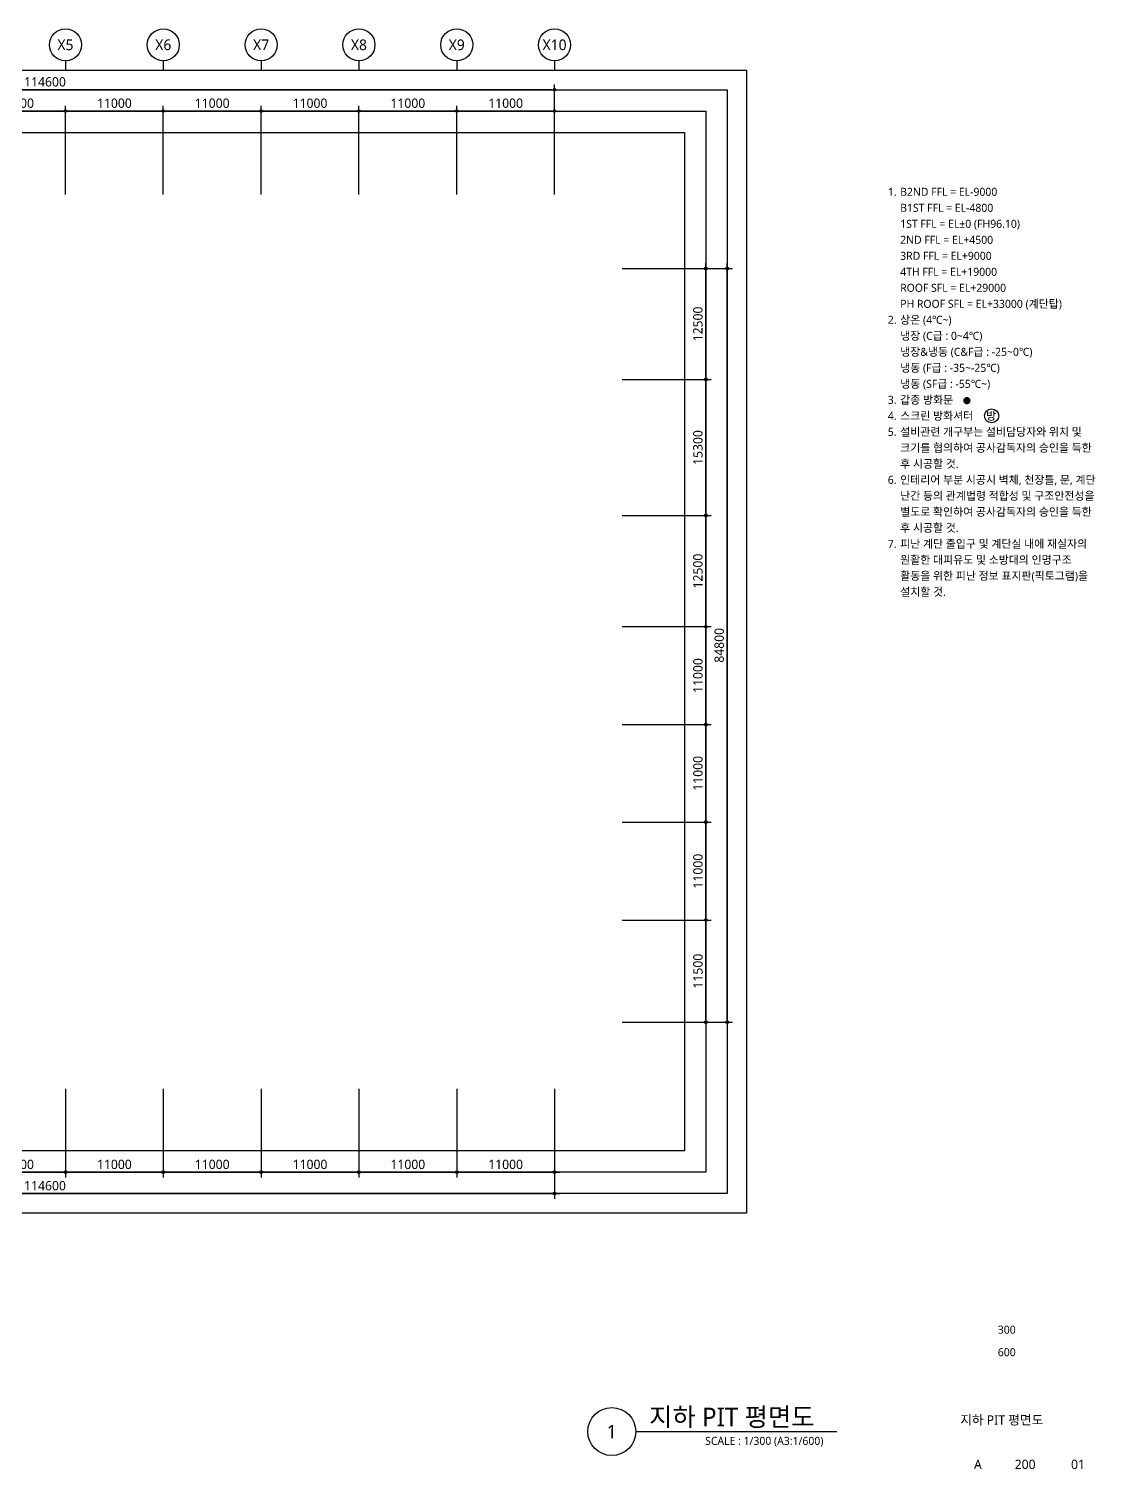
# Model space of a CAD drawing. Header units: millimetres. Extents: x -867282 to 190005487, y -1022614 to 455456909.
# Drawn here: x 123259 to 243178, y 7641 to 169666 of the extents above; entities that cross this region are included whole.
import ezdxf
from ezdxf.enums import TextEntityAlignment as Align

# ---------------------------------------------------------------- set-up
doc = ezdxf.new("R2010")
doc.units = ezdxf.units.MM
doc.header["$LTSCALE"] = 400
doc.header["$MEASUREMENT"] = 0
doc.header["$PDSIZE"] = -10
doc.layers.get('0').update_dxf_attribs({"linetype": 'CONTINUOUS'})
doc.layers.get('Defpoints').update_dxf_attribs({"color": 153, "linetype": 'CONTINUOUS'})
for name, color, linetype in [('A-ANNO-GRA1', 7, 'CONTINUOUS'), ('A-ANNO-NOTE', 7, 'CONTINUOUS'), ('A-ANNO-TEXT1', 7, 'CONTINUOUS'), ('A-ANNO-TITL', 7, 'CONTINUOUS'), ('A-FLOR-MARK-ARCH', 1, 'CONTINUOUS'), ('A-ST-AXIS-BUB', 7, 'CONTINUOUS'), ('A-ST-AXIS-DIM', 7, 'CONTINUOUS'), ('AA-XXXX-TXT1', 2, 'CONTINUOUS')]:
    doc.layers.add(name, color=color, linetype=linetype)
doc.layers.add('Defpoint', color=161, linetype='CONTINUOUS', plot=False)
doc.styles.add('SH_대대리576', font='malgun.ttf')
doc.dimstyles.new('SHP 600', dxfattribs={"dimscale": 300, "dimtxt": 3.5, "dimasz": 1, "dimexe": 2, "dimexo": 2, "dimgap": 1, "dimtad": 1, "dimdec": 0, "dimzin": 0, "dimdsep": 46, "dimtxsty": 'SH_대대리576', "dimblk": 'DIMDOT', "dimcen": 0.09, "dimclrt": 3, "dimadec": 0, "dimazin": 1, "dimtfac": 1, "dimtdec": 0, "dimtix": 1, "dimtmove": 2, "dimatfit": 0, "dimldrblk": 'DIMDOT', "dimfxl": 1, "dimtolj": 1, "dimtzin": 0, "dimarcsym": 0})

# ---------------------------------------------------------------- blocks, each defined once
blk = doc.blocks.new('DIMDOT')
at = {"color": 0}
blk.add_line((-2, 0), (2, 0), dxfattribs=at)
for radius in [0.5, 0.25]:
    blk.add_circle((0, 0), radius, dxfattribs=at)
blk = doc.blocks.new('*D357')
at = {"layer": 'A-ST-AXIS-DIM', "color": 0, "lineweight": -2, "transparency": 16777216}
for p, q in [((67782, 151016), (67782, 163416)), ((182082, 162816), (68082, 162816)), ((182382, 151016), (182382, 163416))]:
    blk.add_line(p, q, dxfattribs=at)
at = {"layer": 'Defpoints', "color": 0, "transparency": 16777216}
for p in [(67782, 162816), (67782, 150416), (182382, 150416)]:
    blk.add_point(p, dxfattribs=at)
at = {"layer": 'A-ST-AXIS-DIM', "color": 0, "linetype": 'ByBlock', "lineweight": -2, "transparency": 16777216, "xscale": 300, "yscale": 300, "zscale": 300, "rotation": 180}
blk.add_blockref('DIMDOT', (67782, 162816), dxfattribs=at)
at = {"layer": 'A-ST-AXIS-DIM', "color": 0, "linetype": 'ByBlock', "lineweight": -2, "transparency": 16777216, "xscale": 300, "yscale": 300, "zscale": 300}
blk.add_blockref('DIMDOT', (182382, 162816), dxfattribs=at)
at = {"layer": 'A-ST-AXIS-DIM', "color": 3, "transparency": 16777216, "insert": (125082, 163696), "char_height": 1050, "attachment_point": 5, "style": 'SH_대대리576'}
blk.add_mtext('\\A1;114600', dxfattribs=at)
blk = doc.blocks.new('*D361')
at = {"layer": 'A-ST-AXIS-DIM', "color": 0, "lineweight": -2, "transparency": 16777216}
for p, q in [((116382, 151016), (116382, 161016)), ((127082, 160416), (116682, 160416)), ((127382, 151016), (127382, 161016))]:
    blk.add_line(p, q, dxfattribs=at)
at = {"layer": 'Defpoints', "color": 0, "transparency": 16777216}
for p in [(116382, 160416), (116382, 150416), (127382, 150416)]:
    blk.add_point(p, dxfattribs=at)
at = {"layer": 'A-ST-AXIS-DIM', "color": 0, "linetype": 'ByBlock', "lineweight": -2, "transparency": 16777216, "xscale": 300, "yscale": 300, "zscale": 300, "rotation": 180}
blk.add_blockref('DIMDOT', (116382, 160416), dxfattribs=at)
at = {"layer": 'A-ST-AXIS-DIM', "color": 0, "linetype": 'ByBlock', "lineweight": -2, "transparency": 16777216, "xscale": 300, "yscale": 300, "zscale": 300}
blk.add_blockref('DIMDOT', (127382, 160416), dxfattribs=at)
at = {"layer": 'A-ST-AXIS-DIM', "color": 3, "transparency": 16777216, "insert": (121882, 161292), "char_height": 1050, "attachment_point": 5, "style": 'SH_대대리576'}
blk.add_mtext('\\A1;11000', dxfattribs=at)
blk = doc.blocks.new('*D362')
at = {"layer": 'A-ST-AXIS-DIM', "color": 0, "lineweight": -2, "transparency": 16777216}
for p, q in [((127382, 151016), (127382, 161016)), ((138082, 160416), (127682, 160416)), ((138382, 151016), (138382, 161016))]:
    blk.add_line(p, q, dxfattribs=at)
at = {"layer": 'Defpoints', "color": 0, "transparency": 16777216}
for p in [(127382, 160416), (127382, 150416), (138382, 150416)]:
    blk.add_point(p, dxfattribs=at)
at = {"layer": 'A-ST-AXIS-DIM', "color": 0, "linetype": 'ByBlock', "lineweight": -2, "transparency": 16777216, "xscale": 300, "yscale": 300, "zscale": 300, "rotation": 180}
blk.add_blockref('DIMDOT', (127382, 160416), dxfattribs=at)
at = {"layer": 'A-ST-AXIS-DIM', "color": 0, "linetype": 'ByBlock', "lineweight": -2, "transparency": 16777216, "xscale": 300, "yscale": 300, "zscale": 300}
blk.add_blockref('DIMDOT', (138382, 160416), dxfattribs=at)
at = {"layer": 'A-ST-AXIS-DIM', "color": 3, "transparency": 16777216, "insert": (132882, 161292), "char_height": 1050, "attachment_point": 5, "style": 'SH_대대리576'}
blk.add_mtext('\\A1;11000', dxfattribs=at)
blk = doc.blocks.new('*D363')
at = {"layer": 'A-ST-AXIS-DIM', "color": 0, "lineweight": -2, "transparency": 16777216}
for p, q in [((138382, 151016), (138382, 161016)), ((149082, 160416), (138682, 160416)), ((149382, 151016), (149382, 161016))]:
    blk.add_line(p, q, dxfattribs=at)
at = {"layer": 'Defpoints', "color": 0, "transparency": 16777216}
for p in [(138382, 160416), (138382, 150416), (149382, 150416)]:
    blk.add_point(p, dxfattribs=at)
at = {"layer": 'A-ST-AXIS-DIM', "color": 0, "linetype": 'ByBlock', "lineweight": -2, "transparency": 16777216, "xscale": 300, "yscale": 300, "zscale": 300, "rotation": 180}
blk.add_blockref('DIMDOT', (138382, 160416), dxfattribs=at)
at = {"layer": 'A-ST-AXIS-DIM', "color": 0, "linetype": 'ByBlock', "lineweight": -2, "transparency": 16777216, "xscale": 300, "yscale": 300, "zscale": 300}
blk.add_blockref('DIMDOT', (149382, 160416), dxfattribs=at)
at = {"layer": 'A-ST-AXIS-DIM', "color": 3, "transparency": 16777216, "insert": (143882, 161292), "char_height": 1050, "attachment_point": 5, "style": 'SH_대대리576'}
blk.add_mtext('\\A1;11000', dxfattribs=at)
blk = doc.blocks.new('*D364')
at = {"layer": 'A-ST-AXIS-DIM', "color": 0, "lineweight": -2, "transparency": 16777216}
for p, q in [((149382, 151016), (149382, 161016)), ((160082, 160416), (149682, 160416)), ((160382, 151016), (160382, 161016))]:
    blk.add_line(p, q, dxfattribs=at)
at = {"layer": 'Defpoints', "color": 0, "transparency": 16777216}
for p in [(149382, 160416), (149382, 150416), (160382, 150416)]:
    blk.add_point(p, dxfattribs=at)
at = {"layer": 'A-ST-AXIS-DIM', "color": 0, "linetype": 'ByBlock', "lineweight": -2, "transparency": 16777216, "xscale": 300, "yscale": 300, "zscale": 300, "rotation": 180}
blk.add_blockref('DIMDOT', (149382, 160416), dxfattribs=at)
at = {"layer": 'A-ST-AXIS-DIM', "color": 0, "linetype": 'ByBlock', "lineweight": -2, "transparency": 16777216, "xscale": 300, "yscale": 300, "zscale": 300}
blk.add_blockref('DIMDOT', (160382, 160416), dxfattribs=at)
at = {"layer": 'A-ST-AXIS-DIM', "color": 3, "transparency": 16777216, "insert": (154882, 161292), "char_height": 1050, "attachment_point": 5, "style": 'SH_대대리576'}
blk.add_mtext('\\A1;11000', dxfattribs=at)
blk = doc.blocks.new('*D365')
at = {"layer": 'A-ST-AXIS-DIM', "color": 0, "lineweight": -2, "transparency": 16777216}
for p, q in [((160382, 151016), (160382, 161016)), ((171082, 160416), (160682, 160416)), ((171382, 151016), (171382, 161016))]:
    blk.add_line(p, q, dxfattribs=at)
at = {"layer": 'Defpoints', "color": 0, "transparency": 16777216}
for p in [(160382, 160416), (160382, 150416), (171382, 150416)]:
    blk.add_point(p, dxfattribs=at)
at = {"layer": 'A-ST-AXIS-DIM', "color": 0, "linetype": 'ByBlock', "lineweight": -2, "transparency": 16777216, "xscale": 300, "yscale": 300, "zscale": 300, "rotation": 180}
blk.add_blockref('DIMDOT', (160382, 160416), dxfattribs=at)
at = {"layer": 'A-ST-AXIS-DIM', "color": 0, "linetype": 'ByBlock', "lineweight": -2, "transparency": 16777216, "xscale": 300, "yscale": 300, "zscale": 300}
blk.add_blockref('DIMDOT', (171382, 160416), dxfattribs=at)
at = {"layer": 'A-ST-AXIS-DIM', "color": 3, "transparency": 16777216, "insert": (165882, 161292), "char_height": 1050, "attachment_point": 5, "style": 'SH_대대리576'}
blk.add_mtext('\\A1;11000', dxfattribs=at)
blk = doc.blocks.new('*D366')
at = {"layer": 'A-ST-AXIS-DIM', "color": 0, "lineweight": -2, "transparency": 16777216}
for p, q in [((171382, 151016), (171382, 161016)), ((182082, 160416), (171682, 160416)), ((182382, 151016), (182382, 161016))]:
    blk.add_line(p, q, dxfattribs=at)
at = {"layer": 'Defpoints', "color": 0, "transparency": 16777216}
for p in [(171382, 160416), (171382, 150416), (182382, 150416)]:
    blk.add_point(p, dxfattribs=at)
at = {"layer": 'A-ST-AXIS-DIM', "color": 0, "linetype": 'ByBlock', "lineweight": -2, "transparency": 16777216, "xscale": 300, "yscale": 300, "zscale": 300, "rotation": 180}
blk.add_blockref('DIMDOT', (171382, 160416), dxfattribs=at)
at = {"layer": 'A-ST-AXIS-DIM', "color": 0, "linetype": 'ByBlock', "lineweight": -2, "transparency": 16777216, "xscale": 300, "yscale": 300, "zscale": 300}
blk.add_blockref('DIMDOT', (182382, 160416), dxfattribs=at)
at = {"layer": 'A-ST-AXIS-DIM', "color": 3, "transparency": 16777216, "insert": (176882, 161292), "char_height": 1050, "attachment_point": 5, "style": 'SH_대대리576'}
blk.add_mtext('\\A1;11000', dxfattribs=at)
blk = doc.blocks.new('A-ST-AXIS-BUB-1')
at = {"layer": 'A-ST-AXIS-BUB'}
blk.add_line((0, 350), (0, 0), dxfattribs=at)
blk.add_circle((0, 950), 600, dxfattribs=at)
blk = doc.blocks.new('*D368')
at = {"layer": 'A-ST-AXIS-DIM', "color": 0, "lineweight": -2, "transparency": 16777216}
for p, q in [((189982, 142716), (199982, 142716)), ((199382, 130516), (199382, 142416)), ((189982, 130216), (199982, 130216))]:
    blk.add_line(p, q, dxfattribs=at)
at = {"layer": 'Defpoints', "color": 0, "transparency": 16777216}
for p in [(189382, 142716), (199382, 142716), (189382, 130216)]:
    blk.add_point(p, dxfattribs=at)
at = {"layer": 'A-ST-AXIS-DIM', "color": 0, "linetype": 'ByBlock', "lineweight": -2, "transparency": 16777216, "xscale": 300, "yscale": 300, "zscale": 300}
for p, rotation in [((199382, 142716), 90), ((199382, 130216), 270)]:
    blk.add_blockref('DIMDOT', p, dxfattribs=dict(at, rotation=rotation))
at = {"layer": 'A-ST-AXIS-DIM', "color": 3, "transparency": 16777216, "insert": (198503, 136466), "char_height": 1050, "attachment_point": 5, "rotation": 90, "style": 'SH_대대리576'}
blk.add_mtext('\\A1;12500', dxfattribs=at)
blk = doc.blocks.new('*D369')
at = {"layer": 'A-ST-AXIS-DIM', "color": 0, "lineweight": -2, "transparency": 16777216}
for p, q in [((189982, 130216), (199982, 130216)), ((199382, 115216), (199382, 129916)), ((189982, 114916), (199982, 114916))]:
    blk.add_line(p, q, dxfattribs=at)
at = {"layer": 'Defpoints', "color": 0, "transparency": 16777216}
for p in [(189382, 130216), (199382, 130216), (189382, 114916)]:
    blk.add_point(p, dxfattribs=at)
at = {"layer": 'A-ST-AXIS-DIM', "color": 0, "linetype": 'ByBlock', "lineweight": -2, "transparency": 16777216, "xscale": 300, "yscale": 300, "zscale": 300}
for p, rotation in [((199382, 130216), 90), ((199382, 114916), 270)]:
    blk.add_blockref('DIMDOT', p, dxfattribs=dict(at, rotation=rotation))
at = {"layer": 'A-ST-AXIS-DIM', "color": 3, "transparency": 16777216, "insert": (198502, 122566), "char_height": 1050, "attachment_point": 5, "rotation": 90, "style": 'SH_대대리576'}
blk.add_mtext('\\A1;15300', dxfattribs=at)
blk = doc.blocks.new('*D370')
at = {"layer": 'A-ST-AXIS-DIM', "color": 0, "lineweight": -2, "transparency": 16777216}
for p, q in [((189982, 114916), (199982, 114916)), ((199382, 102716), (199382, 114616)), ((189982, 102416), (199982, 102416))]:
    blk.add_line(p, q, dxfattribs=at)
at = {"layer": 'Defpoints', "color": 0, "transparency": 16777216}
for p in [(189382, 114916), (199382, 114916), (189382, 102416)]:
    blk.add_point(p, dxfattribs=at)
at = {"layer": 'A-ST-AXIS-DIM', "color": 0, "linetype": 'ByBlock', "lineweight": -2, "transparency": 16777216, "xscale": 300, "yscale": 300, "zscale": 300}
for p, rotation in [((199382, 114916), 90), ((199382, 102416), 270)]:
    blk.add_blockref('DIMDOT', p, dxfattribs=dict(at, rotation=rotation))
at = {"layer": 'A-ST-AXIS-DIM', "color": 3, "transparency": 16777216, "insert": (198503, 108666), "char_height": 1050, "attachment_point": 5, "rotation": 90, "style": 'SH_대대리576'}
blk.add_mtext('\\A1;12500', dxfattribs=at)
blk = doc.blocks.new('*D371')
at = {"layer": 'A-ST-AXIS-DIM', "color": 0, "lineweight": -2, "transparency": 16777216}
for p, q in [((189982, 102416), (199982, 102416)), ((199382, 91716), (199382, 102116)), ((189982, 91416), (199982, 91416))]:
    blk.add_line(p, q, dxfattribs=at)
at = {"layer": 'Defpoints', "color": 0, "transparency": 16777216}
for p in [(189382, 102416), (199382, 102416), (189382, 91416)]:
    blk.add_point(p, dxfattribs=at)
at = {"layer": 'A-ST-AXIS-DIM', "color": 0, "linetype": 'ByBlock', "lineweight": -2, "transparency": 16777216, "xscale": 300, "yscale": 300, "zscale": 300}
for p, rotation in [((199382, 102416), 90), ((199382, 91416), 270)]:
    blk.add_blockref('DIMDOT', p, dxfattribs=dict(at, rotation=rotation))
at = {"layer": 'A-ST-AXIS-DIM', "color": 3, "transparency": 16777216, "insert": (198506, 96916), "char_height": 1050, "attachment_point": 5, "rotation": 90, "style": 'SH_대대리576'}
blk.add_mtext('\\A1;11000', dxfattribs=at)
blk = doc.blocks.new('*D372')
at = {"layer": 'A-ST-AXIS-DIM', "color": 0, "lineweight": -2, "transparency": 16777216}
for p, q in [((189982, 91416), (199982, 91416)), ((199382, 80716), (199382, 91116)), ((189982, 80416), (199982, 80416))]:
    blk.add_line(p, q, dxfattribs=at)
at = {"layer": 'Defpoints', "color": 0, "transparency": 16777216}
for p in [(189382, 91416), (199382, 91416), (189382, 80416)]:
    blk.add_point(p, dxfattribs=at)
at = {"layer": 'A-ST-AXIS-DIM', "color": 0, "linetype": 'ByBlock', "lineweight": -2, "transparency": 16777216, "xscale": 300, "yscale": 300, "zscale": 300}
for p, rotation in [((199382, 91416), 90), ((199382, 80416), 270)]:
    blk.add_blockref('DIMDOT', p, dxfattribs=dict(at, rotation=rotation))
at = {"layer": 'A-ST-AXIS-DIM', "color": 3, "transparency": 16777216, "insert": (198506, 85916), "char_height": 1050, "attachment_point": 5, "rotation": 90, "style": 'SH_대대리576'}
blk.add_mtext('\\A1;11000', dxfattribs=at)
blk = doc.blocks.new('*D373')
at = {"layer": 'A-ST-AXIS-DIM', "color": 0, "lineweight": -2, "transparency": 16777216}
for p, q in [((189982, 80416), (199982, 80416)), ((199382, 69716), (199382, 80116)), ((189982, 69416), (199982, 69416))]:
    blk.add_line(p, q, dxfattribs=at)
at = {"layer": 'Defpoints', "color": 0, "transparency": 16777216}
for p in [(189382, 80416), (199382, 80416), (189382, 69416)]:
    blk.add_point(p, dxfattribs=at)
at = {"layer": 'A-ST-AXIS-DIM', "color": 0, "linetype": 'ByBlock', "lineweight": -2, "transparency": 16777216, "xscale": 300, "yscale": 300, "zscale": 300}
for p, rotation in [((199382, 80416), 90), ((199382, 69416), 270)]:
    blk.add_blockref('DIMDOT', p, dxfattribs=dict(at, rotation=rotation))
at = {"layer": 'A-ST-AXIS-DIM', "color": 3, "transparency": 16777216, "insert": (198506, 74916), "char_height": 1050, "attachment_point": 5, "rotation": 90, "style": 'SH_대대리576'}
blk.add_mtext('\\A1;11000', dxfattribs=at)
blk = doc.blocks.new('*D374')
at = {"layer": 'A-ST-AXIS-DIM', "color": 0, "lineweight": -2, "transparency": 16777216}
for p, q in [((189982, 69416), (199982, 69416)), ((199382, 58216), (199382, 69116)), ((189982, 57916), (199982, 57916))]:
    blk.add_line(p, q, dxfattribs=at)
at = {"layer": 'Defpoints', "color": 0, "transparency": 16777216}
for p in [(189382, 69416), (199382, 69416), (189382, 57916)]:
    blk.add_point(p, dxfattribs=at)
at = {"layer": 'A-ST-AXIS-DIM', "color": 0, "linetype": 'ByBlock', "lineweight": -2, "transparency": 16777216, "xscale": 300, "yscale": 300, "zscale": 300}
for p, rotation in [((199382, 69416), 90), ((199382, 57916), 270)]:
    blk.add_blockref('DIMDOT', p, dxfattribs=dict(at, rotation=rotation))
at = {"layer": 'A-ST-AXIS-DIM', "color": 3, "transparency": 16777216, "insert": (198505, 63666), "char_height": 1050, "attachment_point": 5, "rotation": 90, "style": 'SH_대대리576'}
blk.add_mtext('\\A1;11500', dxfattribs=at)
blk = doc.blocks.new('*D375')
at = {"layer": 'A-ST-AXIS-DIM', "color": 0, "lineweight": -2, "transparency": 16777216}
for p, q in [((189982, 142716), (202382, 142716)), ((201782, 58216), (201782, 142416)), ((189982, 57916), (202382, 57916))]:
    blk.add_line(p, q, dxfattribs=at)
at = {"layer": 'Defpoints', "color": 0, "transparency": 16777216}
for p in [(189382, 142716), (201782, 142716), (189382, 57916)]:
    blk.add_point(p, dxfattribs=at)
at = {"layer": 'A-ST-AXIS-DIM', "color": 0, "linetype": 'ByBlock', "lineweight": -2, "transparency": 16777216, "xscale": 300, "yscale": 300, "zscale": 300}
for p, rotation in [((201782, 142716), 90), ((201782, 57916), 270)]:
    blk.add_blockref('DIMDOT', p, dxfattribs=dict(at, rotation=rotation))
at = {"layer": 'A-ST-AXIS-DIM', "color": 3, "transparency": 16777216, "insert": (200902, 100316), "char_height": 1050, "attachment_point": 5, "rotation": 90, "style": 'SH_대대리576'}
blk.add_mtext('\\A1;84800', dxfattribs=at)
blk = doc.blocks.new('*D380')
at = {"layer": 'A-ST-AXIS-DIM', "color": 0, "lineweight": -2, "transparency": 16777216}
for p, q in [((116382, 50445), (116382, 40445)), ((127382, 50445), (127382, 40445)), ((116682, 41045), (127082, 41045))]:
    blk.add_line(p, q, dxfattribs=at)
at = {"layer": 'Defpoints', "color": 0, "transparency": 16777216}
for p in [(116382, 51045), (127382, 51045), (127382, 41045)]:
    blk.add_point(p, dxfattribs=at)
at = {"layer": 'A-ST-AXIS-DIM', "color": 0, "linetype": 'ByBlock', "lineweight": -2, "transparency": 16777216, "xscale": 300, "yscale": 300, "zscale": 300, "rotation": 180}
blk.add_blockref('DIMDOT', (116382, 41045), dxfattribs=at)
at = {"layer": 'A-ST-AXIS-DIM', "color": 0, "linetype": 'ByBlock', "lineweight": -2, "transparency": 16777216, "xscale": 300, "yscale": 300, "zscale": 300}
blk.add_blockref('DIMDOT', (127382, 41045), dxfattribs=at)
at = {"layer": 'A-ST-AXIS-DIM', "color": 3, "transparency": 16777216, "insert": (121882, 41921), "char_height": 1050, "attachment_point": 5, "style": 'SH_대대리576'}
blk.add_mtext('\\A1;11000', dxfattribs=at)
blk = doc.blocks.new('*D381')
at = {"layer": 'A-ST-AXIS-DIM', "color": 0, "lineweight": -2, "transparency": 16777216}
for p, q in [((127382, 50445), (127382, 40445)), ((138382, 50445), (138382, 40445)), ((127682, 41045), (138082, 41045))]:
    blk.add_line(p, q, dxfattribs=at)
at = {"layer": 'Defpoints', "color": 0, "transparency": 16777216}
for p in [(127382, 51045), (138382, 51045), (138382, 41045)]:
    blk.add_point(p, dxfattribs=at)
at = {"layer": 'A-ST-AXIS-DIM', "color": 0, "linetype": 'ByBlock', "lineweight": -2, "transparency": 16777216, "xscale": 300, "yscale": 300, "zscale": 300, "rotation": 180}
blk.add_blockref('DIMDOT', (127382, 41045), dxfattribs=at)
at = {"layer": 'A-ST-AXIS-DIM', "color": 0, "linetype": 'ByBlock', "lineweight": -2, "transparency": 16777216, "xscale": 300, "yscale": 300, "zscale": 300}
blk.add_blockref('DIMDOT', (138382, 41045), dxfattribs=at)
at = {"layer": 'A-ST-AXIS-DIM', "color": 3, "transparency": 16777216, "insert": (132882, 41921), "char_height": 1050, "attachment_point": 5, "style": 'SH_대대리576'}
blk.add_mtext('\\A1;11000', dxfattribs=at)
blk = doc.blocks.new('*D382')
at = {"layer": 'A-ST-AXIS-DIM', "color": 0, "lineweight": -2, "transparency": 16777216}
for p, q in [((138382, 50445), (138382, 40445)), ((149382, 50445), (149382, 40445)), ((138682, 41045), (149082, 41045))]:
    blk.add_line(p, q, dxfattribs=at)
at = {"layer": 'Defpoints', "color": 0, "transparency": 16777216}
for p in [(138382, 51045), (149382, 51045), (149382, 41045)]:
    blk.add_point(p, dxfattribs=at)
at = {"layer": 'A-ST-AXIS-DIM', "color": 0, "linetype": 'ByBlock', "lineweight": -2, "transparency": 16777216, "xscale": 300, "yscale": 300, "zscale": 300, "rotation": 180}
blk.add_blockref('DIMDOT', (138382, 41045), dxfattribs=at)
at = {"layer": 'A-ST-AXIS-DIM', "color": 0, "linetype": 'ByBlock', "lineweight": -2, "transparency": 16777216, "xscale": 300, "yscale": 300, "zscale": 300}
blk.add_blockref('DIMDOT', (149382, 41045), dxfattribs=at)
at = {"layer": 'A-ST-AXIS-DIM', "color": 3, "transparency": 16777216, "insert": (143882, 41921), "char_height": 1050, "attachment_point": 5, "style": 'SH_대대리576'}
blk.add_mtext('\\A1;11000', dxfattribs=at)
blk = doc.blocks.new('*D383')
at = {"layer": 'A-ST-AXIS-DIM', "color": 0, "lineweight": -2, "transparency": 16777216}
for p, q in [((149382, 50445), (149382, 40445)), ((160382, 50445), (160382, 40445)), ((149682, 41045), (160082, 41045))]:
    blk.add_line(p, q, dxfattribs=at)
at = {"layer": 'Defpoints', "color": 0, "transparency": 16777216}
for p in [(149382, 51045), (160382, 51045), (160382, 41045)]:
    blk.add_point(p, dxfattribs=at)
at = {"layer": 'A-ST-AXIS-DIM', "color": 0, "linetype": 'ByBlock', "lineweight": -2, "transparency": 16777216, "xscale": 300, "yscale": 300, "zscale": 300, "rotation": 180}
blk.add_blockref('DIMDOT', (149382, 41045), dxfattribs=at)
at = {"layer": 'A-ST-AXIS-DIM', "color": 0, "linetype": 'ByBlock', "lineweight": -2, "transparency": 16777216, "xscale": 300, "yscale": 300, "zscale": 300}
blk.add_blockref('DIMDOT', (160382, 41045), dxfattribs=at)
at = {"layer": 'A-ST-AXIS-DIM', "color": 3, "transparency": 16777216, "insert": (154882, 41921), "char_height": 1050, "attachment_point": 5, "style": 'SH_대대리576'}
blk.add_mtext('\\A1;11000', dxfattribs=at)
blk = doc.blocks.new('*D384')
at = {"layer": 'A-ST-AXIS-DIM', "color": 0, "lineweight": -2, "transparency": 16777216}
for p, q in [((160382, 50445), (160382, 40445)), ((171382, 50445), (171382, 40445)), ((160682, 41045), (171082, 41045))]:
    blk.add_line(p, q, dxfattribs=at)
at = {"layer": 'Defpoints', "color": 0, "transparency": 16777216}
for p in [(160382, 51045), (171382, 51045), (171382, 41045)]:
    blk.add_point(p, dxfattribs=at)
at = {"layer": 'A-ST-AXIS-DIM', "color": 0, "linetype": 'ByBlock', "lineweight": -2, "transparency": 16777216, "xscale": 300, "yscale": 300, "zscale": 300, "rotation": 180}
blk.add_blockref('DIMDOT', (160382, 41045), dxfattribs=at)
at = {"layer": 'A-ST-AXIS-DIM', "color": 0, "linetype": 'ByBlock', "lineweight": -2, "transparency": 16777216, "xscale": 300, "yscale": 300, "zscale": 300}
blk.add_blockref('DIMDOT', (171382, 41045), dxfattribs=at)
at = {"layer": 'A-ST-AXIS-DIM', "color": 3, "transparency": 16777216, "insert": (165882, 41921), "char_height": 1050, "attachment_point": 5, "style": 'SH_대대리576'}
blk.add_mtext('\\A1;11000', dxfattribs=at)
blk = doc.blocks.new('*D385')
at = {"layer": 'A-ST-AXIS-DIM', "color": 0, "lineweight": -2, "transparency": 16777216}
for p, q in [((171382, 50445), (171382, 40445)), ((182382, 50445), (182382, 40445)), ((171682, 41045), (182082, 41045))]:
    blk.add_line(p, q, dxfattribs=at)
at = {"layer": 'Defpoints', "color": 0, "transparency": 16777216}
for p in [(171382, 51045), (182382, 51045), (182382, 41045)]:
    blk.add_point(p, dxfattribs=at)
at = {"layer": 'A-ST-AXIS-DIM', "color": 0, "linetype": 'ByBlock', "lineweight": -2, "transparency": 16777216, "xscale": 300, "yscale": 300, "zscale": 300, "rotation": 180}
blk.add_blockref('DIMDOT', (171382, 41045), dxfattribs=at)
at = {"layer": 'A-ST-AXIS-DIM', "color": 0, "linetype": 'ByBlock', "lineweight": -2, "transparency": 16777216, "xscale": 300, "yscale": 300, "zscale": 300}
blk.add_blockref('DIMDOT', (182382, 41045), dxfattribs=at)
at = {"layer": 'A-ST-AXIS-DIM', "color": 3, "transparency": 16777216, "insert": (176882, 41921), "char_height": 1050, "attachment_point": 5, "style": 'SH_대대리576'}
blk.add_mtext('\\A1;11000', dxfattribs=at)
blk = doc.blocks.new('*D386')
at = {"layer": 'A-ST-AXIS-DIM', "color": 0, "lineweight": -2, "transparency": 16777216}
for p, q in [((67782, 50445), (67782, 38045)), ((182382, 50445), (182382, 38045)), ((68082, 38645), (182082, 38645))]:
    blk.add_line(p, q, dxfattribs=at)
at = {"layer": 'Defpoints', "color": 0, "transparency": 16777216}
for p in [(67782, 51045), (182382, 51045), (182382, 38645)]:
    blk.add_point(p, dxfattribs=at)
at = {"layer": 'A-ST-AXIS-DIM', "color": 0, "linetype": 'ByBlock', "lineweight": -2, "transparency": 16777216, "xscale": 300, "yscale": 300, "zscale": 300, "rotation": 180}
blk.add_blockref('DIMDOT', (67782, 38645), dxfattribs=at)
at = {"layer": 'A-ST-AXIS-DIM', "color": 0, "linetype": 'ByBlock', "lineweight": -2, "transparency": 16777216, "xscale": 300, "yscale": 300, "zscale": 300}
blk.add_blockref('DIMDOT', (182382, 38645), dxfattribs=at)
at = {"layer": 'A-ST-AXIS-DIM', "color": 3, "transparency": 16777216, "insert": (125082, 39524), "char_height": 1050, "attachment_point": 5, "style": 'SH_대대리576'}
blk.add_mtext('\\A1;114600', dxfattribs=at)
blk = doc.blocks.new('*U390')
at = {"layer": 'A-ANNO-TITL'}
blk.add_line((0, 0), (3767, 0), dxfattribs=at)
blk.add_circle((-450, 0), 450, dxfattribs=at)
at = {"layer": 'AA-XXXX-TXT1', "style": 'SH_대대리576'}
blk.add_attdef('DWG.TITLE', (250, 100), '', height=350, dxfattribs=at)
at = {"layer": 'AA-XXXX-TXT1', "color": 7, "style": 'SH_대대리576'}
blk.add_attdef('NO1', text='', height=300, dxfattribs=at).set_placement((-450, 0), align=Align.MIDDLE)
at = {"layer": 'AA-XXXX-TXT1', "style": 'SH_대대리576'}
blk.add_attdef('SCALE', text='', height=150, dxfattribs=at).set_placement((3517, -100), align=Align.TOP_RIGHT)
blk = doc.blocks.new('G$C3CD03619')
at = {"layer": 'A-ANNO-GRA1'}
blk.add_circle((11731, 792), 792, dxfattribs=at)
at = {"layer": 'A-FLOR-MARK-ARCH', "const_width": 408}
blk.add_lwpolyline([(8743, 2498, 1), (9152, 2498, 1)], format="xyb", close=True, dxfattribs=at)
at = {"layer": 'A-ANNO-NOTE', "style": 'SH_대대리576'}
blk.add_text('방', height=900, dxfattribs=at).set_placement((11108, 342))
at = {"layer": 'A-ANNO-TITL', "style": 'SH_대대리576'}
for s, p in [('1.', (547, 25992)), ('2.', (547, 11592)), ('3.', (547, 2592)), ('4.', (547, 792)), ('5.', (547, -1008)), ('6.', (547, -6408)), ('7.', (547, -13608))]:
    blk.add_text(s, height=900, dxfattribs=at).set_placement(p, align=Align.MIDDLE_CENTER)
for s, p in [('B2ND FFL = EL-9000', (1447, 25992)), ('B1ST FFL = EL-4800', (1447, 24192)), ('1ST FFL = EL%%p0 (FH96.10)', (1447, 22392)), ('2ND FFL = EL+4500', (1447, 20592)), ('3RD FFL = EL+9000', (1447, 18792)), ('4TH FFL = EL+19000', (1447, 16992)), ('ROOF SFL = EL+29000', (1447, 15192)), ('PH ROOF SFL = EL+33000 (계단탑)', (1447, 13392)), ('상온 (4℃~)', (1447, 11592)), ('냉장 (C급 : 0~4℃)', (1447, 9792)), ('냉장&냉동 (C&F급 : -25~0℃)', (1447, 7992)), ('냉동 (F급 : -35~-25℃)', (1447, 6192)), ('냉동 (SF급 : -55℃~)', (1447, 4392)), ('갑종 방화문', (1447, 2592)), ('스크린 방화셔터', (1447, 792)), ('설비관련 개구부는 설비담당자와 위치 및', (1447, -1008)), ('크기를 협의하여 공사감독자의 승인을 득한', (1447, -2808)), ('후 시공할 것.', (1447, -4608)), ('인테리어 부분 시공시 벽체, 천장틀, 문, 계단', (1447, -6408)), ('난간 등의 관계법령 적합성 및 구조안전성을', (1447, -8208)), ('별도로 확인하여 공사감독자의 승인을 득한', (1447, -10008)), ('후 시공할 것.', (1447, -11808)), ('피난 계단 출입구 및 계단실 내에 재실자의', (1447, -13608)), ('원활한 대피유도 및 소방대의 인명구조', (1447, -15408)), ('활동을 위한 피난 정보 표지판(픽토그램)을', (1447, -17208)), ('설치할 것.', (1447, -19008))]:
    blk.add_text(s, height=900, dxfattribs=at).set_placement(p, align=Align.MIDDLE_LEFT)

msp = doc.modelspace()

# ---------------------------------------------------------------- linework, layer by layer
at = {"layer": 'Defpoint'}
for points in [[(203981.8, 36444.9), (32781.8, 36444.9), (32781.8, 165016.3), (203981.8, 165016.3)], [(201781.8, 38644.9), (34981.8, 38644.9), (34981.8, 162816.3), (201781.8, 162816.3)], [(199381.8, 41044.9), (37381.8, 41044.9), (37381.8, 160416.3), (199381.8, 160416.3)], [(196981.8, 43444.9), (39781.8, 43444.9), (39781.8, 158016.3), (196981.8, 158016.3)]]:
    msp.add_lwpolyline(points, close=True, dxfattribs=at)

# ---------------------------------------------------------------- block references
msp.add_blockref('G$C3CD03619', (219802.4, 125338.9))
ref = msp.add_blockref('*U390', (191518.2, 11877.9), dxfattribs=dict(xscale=6, yscale=6, zscale=6))
ref.add_attrib('SCALE', 'SCALE : 1/300 (A3:1/600)', dxfattribs={"layer": 'A-ANNO-TITL', "height": 900, "style": 'SH_대대리576'}).set_placement((212618.4, 11277.9), align=Align.TOP_RIGHT)
ref.add_attrib('DWG.TITLE', '지하 PIT 평면도', (193018.2, 12477.9), dxfattribs={"layer": 'A-ANNO-TITL', "height": 2087.45, "style": 'SH_대대리576'})
ref.add_attrib('NO1', '1', dxfattribs={"layer": 'A-ANNO-TITL', "color": 7, "height": 1500, "style": 'SH_대대리576'}).set_placement((188818.2, 11877.9), align=Align.MIDDLE)
at = {"layer": 'A-ST-AXIS-BUB', "xscale": 3, "yscale": 3, "zscale": 3}
for p in [(127381.8, 165016.3), (138381.8, 165016.3), (149381.8, 165016.3), (160381.8, 165016.3), (171381.8, 165016.3), (182381.8, 165016.3)]:
    msp.add_blockref('A-ST-AXIS-BUB-1', p, dxfattribs=at)

# ---------------------------------------------------------------- texts
at = {"layer": 'A-ANNO-TEXT1', "style": 'SH_대대리576'}
for s, p in [('X5', (127381.8, 167866.3)), ('X6', (138381.8, 167866.3)), ('X7', (149381.8, 167866.3)), ('X8', (160381.8, 167866.3)), ('X9', (171381.8, 167866.3)), ('X10', (182381.8, 167866.3))]:
    msp.add_text(s, height=1200, dxfattribs=at).set_placement(p, align=Align.MIDDLE_CENTER)
at = {"layer": 'A-ANNO-TITL', "style": 'SH_대대리576'}
for s, height, p in [('300', 900, (233235.5, 23333.4)), ('600', 900, (233235.5, 20800.2)), ('지하 PIT 평면도', 1050, (232670.3, 13191.8)), ('A', 1050, (229987.6, 8181.3)), ('200', 1050, (235300.8, 8181.3)), ('01', 1050, (241247.3, 8181.3))]:
    msp.add_text(s, height=height, dxfattribs=at).set_placement(p, align=Align.MIDDLE)

# ---------------------------------------------------------------- dimensions: what is measured, and where the dimension line sits
at = {"layer": 'A-ST-AXIS-DIM'}
for base, p1, p2, picture, middle in [((67781.8, 162816.3), (182381.8, 150416.3), (67781.8, 150416.3), '*D357', (125081.8, 163695.8)), ((116381.8, 160416.3), (127381.8, 150416.3), (116381.8, 150416.3), '*D361', (121881.8, 161292.1)), ((127381.8, 160416.3), (138381.8, 150416.3), (127381.8, 150416.3), '*D362', (132881.8, 161292.1)), ((138381.8, 160416.3), (149381.8, 150416.3), (138381.8, 150416.3), '*D363', (143881.8, 161292.1)), ((149381.8, 160416.3), (160381.8, 150416.3), (149381.8, 150416.3), '*D364', (154881.8, 161292.1)), ((160381.8, 160416.3), (171381.8, 150416.3), (160381.8, 150416.3), '*D365', (165881.8, 161292.1)), ((171381.8, 160416.3), (182381.8, 150416.3), (171381.8, 150416.3), '*D366', (176881.8, 161292.1))]:
    dim = msp.add_linear_dim(base=base, p1=p1, p2=p2, dimstyle='SHP 600', dxfattribs=at)
    dim.commit()
    dim.dimension.update_dxf_attribs({"geometry": picture, "text_midpoint": middle})
for base, p1, p2, angle, picture, middle in [((199381.8, 142716.3), (189381.8, 130216.3), (189381.8, 142716.3), 270, '*D368', (198503.1, 136466.3)), ((201781.8, 142716.3), (189381.8, 57916.3), (189381.8, 142716.3), 270, '*D375', (200902.4, 100316.3)), ((199381.8, 130216.3), (189381.8, 114916.3), (189381.8, 130216.3), 270, '*D369', (198502.4, 122566.3)), ((199381.8, 114916.3), (189381.8, 102416.3), (189381.8, 114916.3), 270, '*D370', (198503.1, 108666.3)), ((199381.8, 102416.3), (189381.8, 91416.3), (189381.8, 102416.3), 270, '*D371', (198506.1, 96916.3)), ((199381.8, 91416.3), (189381.8, 80416.3), (189381.8, 91416.3), 270, '*D372', (198506.1, 85916.3)), ((199381.8, 80416.3), (189381.8, 69416.3), (189381.8, 80416.3), 270, '*D373', (198506.1, 74916.3)), ((199381.8, 69416.3), (189381.8, 57916.3), (189381.8, 69416.3), 270, '*D374', (198504.6, 63666.3)), ((182381.8, 38644.9), (67781.8, 51044.9), (182381.8, 51044.9), 180, '*D386', (125081.8, 39524.3)), ((127381.8, 41044.9), (116381.8, 51044.9), (127381.8, 51044.9), 180, '*D380', (121881.8, 41920.6)), ((138381.8, 41044.9), (127381.8, 51044.9), (138381.8, 51044.9), 180, '*D381', (132881.8, 41920.6)), ((149381.8, 41044.9), (138381.8, 51044.9), (149381.8, 51044.9), 180, '*D382', (143881.8, 41920.6)), ((160381.8, 41044.9), (149381.8, 51044.9), (160381.8, 51044.9), 180, '*D383', (154881.8, 41920.6)), ((171381.8, 41044.9), (160381.8, 51044.9), (171381.8, 51044.9), 180, '*D384', (165881.8, 41920.6)), ((182381.8, 41044.9), (171381.8, 51044.9), (182381.8, 51044.9), 180, '*D385', (176881.8, 41920.6))]:
    dim = msp.add_linear_dim(base=base, p1=p1, p2=p2, angle=angle, dimstyle='SHP 600', dxfattribs=at)
    dim.commit()
    dim.dimension.update_dxf_attribs({"geometry": picture, "text_midpoint": middle})

doc.saveas('drawing.dxf')
